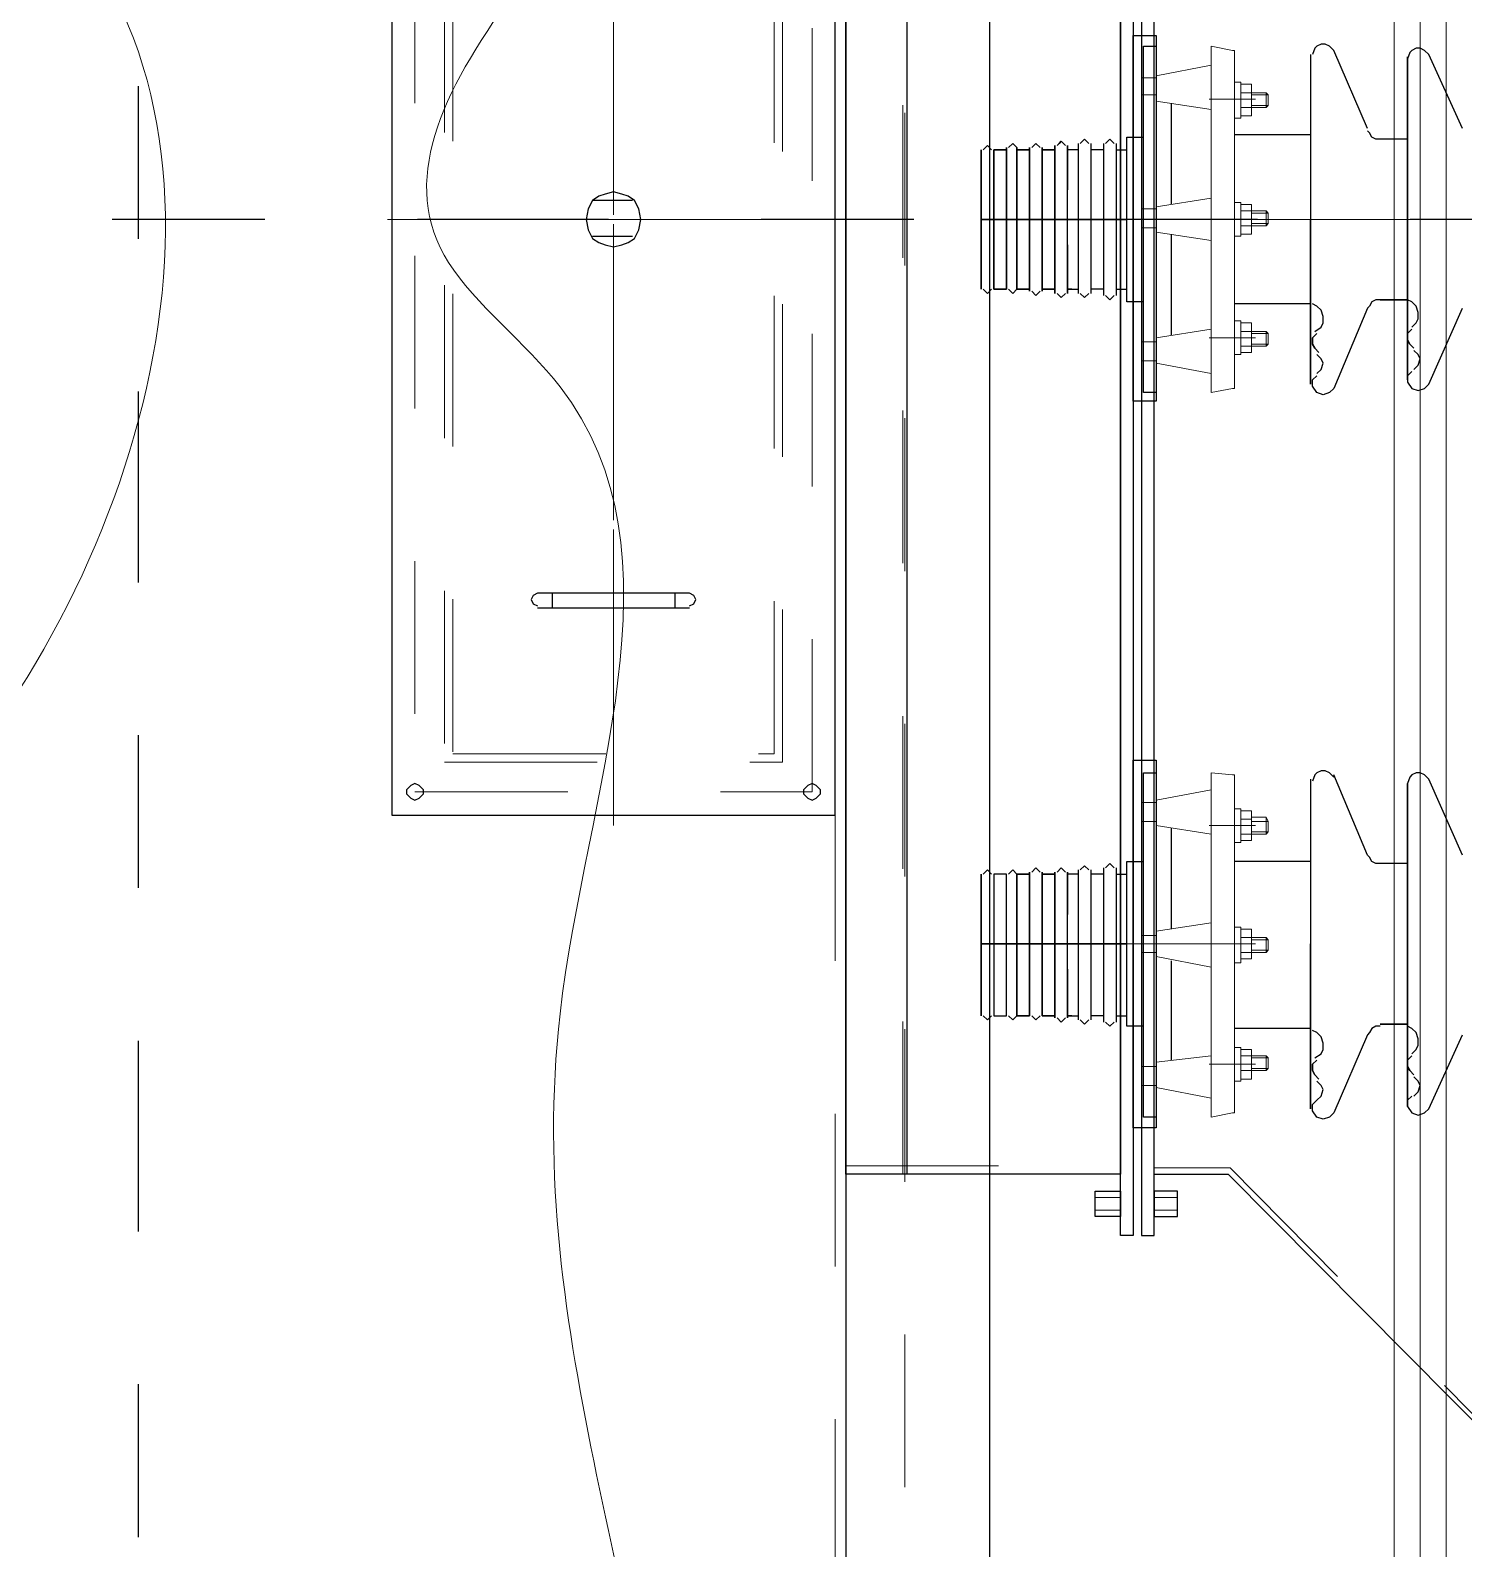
# Model space of a CAD drawing. Header units: metres. Extents: x 531759 to 532310, y 2674774 to 2675087.
# Drawn here: x 532122.209 to 532123.148, y 2674974.903 to 2674975.897 of the extents above; entities that cross this region are included whole.
import ezdxf

# ---------------------------------------------------------------- set-up
doc = ezdxf.new("R2010")
doc.units = ezdxf.units.M
doc.header["$MEASUREMENT"] = 0
for name, pattern in [('CENTER', [2, 1.25, -0.25, 0.25, -0.25]), ('CENTER2', [1.125, 0.75, -0.125, 0.125, -0.125]), ('PDF_IMPORT', [1, 0.8, -0.2])]:
    doc.linetypes.add(name, pattern=pattern)
doc.layers.add('IDT', color=7, linetype='Continuous')

# ---------------------------------------------------------------- blocks, each defined once
blk = doc.blocks.new('IDT')
at = {"layer": 'IDT', "color": 8, "linetype": 'CENTER', "ltscale": 0.1}
for p, q in [((15.82753, 7.42315), (15.82753, 16.54757)), ((12.54466, 11.98536), (27.16418, 11.98536))]:
    blk.add_line(p, q, dxfattribs=at)
at = {"layer": 'IDT', "color": 0, "lineweight": 25}
for p, q in [((15.27012, 9.66028), (15.27012, 14.30905)), ((15.36418, 9.7654), (15.36418, 14.20393)), ((15.11383, 12.61054), (14.93817, 12.78759)), ((15.17054, 12.65066), (15.16224, 12.65066)), ((15.16224, 12.65066), (15.16224, 11.32007)), ((15.17054, 11.32007), (15.17054, 12.65066)), ((15.17607, 12.65066), (15.18437, 12.65066)), ((15.17607, 11.32007), (15.17607, 12.65066)), ((15.18437, 12.65066), (15.18437, 11.32007)), ((15.16224, 12.63821), (15.14702, 12.63821)), ((15.14702, 12.63821), (15.14702, 12.62161)), ((15.16224, 12.62161), (15.16224, 12.63821)), ((15.18437, 12.63821), (15.20097, 12.63821)), ((15.18437, 12.62161), (15.18437, 12.63821)), ((15.20097, 12.63821), (15.20097, 12.62161)), ((15.14702, 12.62161), (15.16224, 12.62161)), ((15.20097, 12.62161), (15.18437, 12.62161)), ((15.16224, 12.61054), (15.11383, 12.61054)), ((15.18437, 12.61054), (15.36418, 12.61054)), ((15.18437, 11.36018), (15.18437, 12.61054)), ((15.32407, 12.61054), (15.32407, 11.36018)), ((15.36418, 12.61054), (15.36418, 11.36018)), ((15.16085, 12.33945), (15.16085, 12.58012)), ((15.16085, 12.58012), (15.17607, 12.58012)), ((15.17607, 12.58012), (15.17607, 12.33945)), ((14.98243, 12.56767), (14.9603, 12.51926)), ((14.98519, 12.57043), (14.98243, 12.56767)), ((14.98934, 12.57182), (14.98519, 12.57043)), ((14.99349, 12.57043), (14.98934, 12.57182)), ((14.99626, 12.56628), (14.99349, 12.57043)), ((15.02254, 12.51926), (15.04467, 12.57043)), ((15.04467, 12.57043), (15.04744, 12.5732)), ((15.04744, 12.5732), (15.05159, 12.57458)), ((15.05159, 12.57458), (15.05574, 12.5732)), ((15.05574, 12.5732), (15.0585, 12.56905)), ((15.0585, 12.56905), (15.0585, 12.5649)), ((15.05988, 12.45978), (15.05988, 12.56767)), ((15.05988, 12.56767), (15.05988, 12.45978)), ((15.16085, 12.34775), (15.16085, 12.5732)), ((15.16085, 12.5732), (15.16915, 12.5732)), ((15.16915, 12.5732), (15.16915, 12.34775)), ((14.99211, 12.55937), (14.98934, 12.5566)), ((14.99349, 12.55937), (14.99626, 12.56213)), ((14.99626, 12.45978), (14.99626, 12.56628)), ((14.99626, 12.56628), (14.99626, 12.45978)), ((14.99626, 12.56213), (14.99626, 12.56628)), ((15.05297, 12.55937), (15.05159, 12.55522)), ((15.05574, 12.56213), (15.05297, 12.55937)), ((15.0585, 12.5649), (15.05574, 12.56213)), ((14.98934, 12.5566), (14.98796, 12.55245)), ((14.98796, 12.55245), (14.98934, 12.54969)), ((14.98934, 12.54969), (14.99211, 12.54692)), ((15.05159, 12.55522), (15.05297, 12.55245)), ((15.05297, 12.55245), (15.05574, 12.54969)), ((15.05435, 12.5483), (15.05712, 12.54554)), ((15.05712, 12.54554), (15.05435, 12.5483)), ((14.99211, 12.54554), (14.99488, 12.54277)), ((14.99488, 12.54277), (14.99211, 12.54554)), ((14.99488, 12.54277), (14.99626, 12.54)), ((14.99626, 12.54), (14.99488, 12.54277)), ((14.99626, 12.54), (14.99626, 12.53585)), ((14.99626, 12.53585), (14.99626, 12.54)), ((15.0585, 12.53862), (15.05574, 12.53585)), ((15.05574, 12.53585), (15.0585, 12.53862)), ((15.05712, 12.54554), (15.0585, 12.54277)), ((15.0585, 12.54277), (15.05712, 12.54554)), ((15.0585, 12.54277), (15.0585, 12.53862)), ((15.0585, 12.53862), (15.0585, 12.54277)), ((14.99073, 12.52894), (14.98934, 12.52617)), ((14.99349, 12.53171), (14.99073, 12.52894)), ((14.99626, 12.53585), (14.99349, 12.53309)), ((14.99349, 12.53309), (14.99626, 12.53585)), ((15.05297, 12.53171), (15.05159, 12.52894)), ((15.05159, 12.52894), (15.05159, 12.52479)), ((15.05712, 12.53447), (15.05297, 12.53171)), ((15.15117, 12.47085), (15.15117, 12.53585)), ((14.98934, 12.52617), (14.98934, 12.52202)), ((14.98934, 12.52202), (14.99073, 12.51787)), ((14.99073, 12.51787), (14.99349, 12.51511)), ((15.01977, 12.51511), (15.02116, 12.51787)), ((15.02116, 12.51787), (15.02254, 12.51926)), ((15.05159, 12.52479), (15.05297, 12.52064)), ((15.05297, 12.52064), (15.05574, 12.51787)), ((15.05574, 12.51787), (15.0585, 12.51649)), ((14.99349, 12.51511), (14.99626, 12.51372)), ((15.01424, 12.51234), (14.99626, 12.51234)), ((14.99626, 12.51234), (15.01424, 12.51234)), ((15.01424, 12.51372), (15.01701, 12.51372)), ((15.01701, 12.51372), (15.01977, 12.51511)), ((15.05988, 12.51511), (15.10968, 12.51511)), ((15.16915, 12.51372), (15.18022, 12.51372)), ((15.18022, 12.51372), (15.18022, 12.40584)), ((15.18713, 12.45978), (15.18713, 12.51096)), ((15.19128, 12.51372), (15.18852, 12.51096)), ((15.19405, 12.51096), (15.19128, 12.51372)), ((15.19543, 12.45978), (15.19543, 12.51096)), ((15.20373, 12.45978), (15.20373, 12.50957)), ((15.20788, 12.51234), (15.20512, 12.50957)), ((15.21065, 12.50957), (15.20788, 12.51234)), ((15.21203, 12.45978), (15.21203, 12.50957)), ((15.21895, 12.47638), (15.21895, 12.50819)), ((15.21895, 12.50819), (15.21895, 12.45978)), ((15.22033, 12.50819), (15.2231, 12.51096)), ((15.2231, 12.51096), (15.22033, 12.50819)), ((15.2231, 12.51096), (15.22586, 12.50819)), ((15.22586, 12.50819), (15.2231, 12.51096)), ((15.22725, 12.45978), (15.22725, 12.50819)), ((15.22725, 12.50819), (15.22725, 12.45978)), ((15.23693, 12.50681), (15.23969, 12.50957)), ((15.23969, 12.50957), (15.23693, 12.50681)), ((15.23969, 12.50957), (15.24246, 12.50681)), ((15.24246, 12.50681), (15.23969, 12.50957)), ((15.25214, 12.50681), (15.25491, 12.50957)), ((15.25491, 12.50957), (15.25214, 12.50681)), ((15.25491, 12.50957), (15.25768, 12.50681)), ((15.25768, 12.50681), (15.25491, 12.50957)), ((15.26874, 12.50681), (15.27151, 12.50957)), ((15.27151, 12.50957), (15.26874, 12.50681)), ((15.27151, 12.50957), (15.27427, 12.50681)), ((15.27427, 12.50681), (15.27151, 12.50957)), ((15.18713, 12.50681), (15.18022, 12.50681)), ((15.19543, 12.50681), (15.20373, 12.50681)), ((15.21895, 12.50681), (15.21203, 12.50681)), ((15.21618, 12.50681), (15.21895, 12.50681)), ((15.23554, 12.50681), (15.22725, 12.50681)), ((15.22725, 12.50681), (15.23554, 12.50681)), ((15.23554, 12.45978), (15.23554, 12.50681)), ((15.23554, 12.50681), (15.23554, 12.45978)), ((15.23554, 12.45978), (15.23554, 12.50681)), ((15.25214, 12.50681), (15.24384, 12.50681)), ((15.24384, 12.50681), (15.24384, 12.45978)), ((15.24384, 12.45978), (15.24384, 12.50681)), ((15.24384, 12.50681), (15.25214, 12.50681)), ((15.25214, 12.45978), (15.25214, 12.50681)), ((15.25214, 12.50681), (15.25214, 12.45978)), ((15.26736, 12.50681), (15.25906, 12.50681)), ((15.25906, 12.50681), (15.25906, 12.45978)), ((15.26736, 12.50681), (15.25906, 12.50681)), ((15.25906, 12.50681), (15.25906, 12.45978)), ((15.26736, 12.45978), (15.26736, 12.50681)), ((15.26736, 12.45978), (15.26736, 12.50681)), ((15.27566, 12.45978), (15.27566, 12.50681)), ((15.27566, 12.50681), (15.27566, 12.41414)), ((15.27566, 12.41414), (15.27566, 12.50681)), ((15.27566, 12.50681), (15.27566, 12.45978)), ((14.99626, 12.45978), (14.99626, 12.35466)), ((14.99626, 12.35466), (14.99626, 12.45978)), ((15.05988, 12.3519), (15.05988, 12.45978)), ((15.27566, 12.45978), (15.18022, 12.45978)), ((15.18022, 12.45978), (15.27566, 12.45978)), ((15.18713, 12.40999), (15.18713, 12.45978)), ((15.19543, 12.40999), (15.19543, 12.45978)), ((15.20373, 12.41137), (15.20373, 12.45978)), ((15.21203, 12.41137), (15.21203, 12.45978)), ((15.21895, 12.45978), (15.21895, 12.41275)), ((15.22725, 12.45978), (15.22725, 12.41275)), ((15.22725, 12.41275), (15.22725, 12.45978)), ((15.23554, 12.41275), (15.23554, 12.45978)), ((15.23554, 12.45978), (15.23554, 12.41275)), ((15.23554, 12.41275), (15.23554, 12.45978)), ((15.24384, 12.45978), (15.24384, 12.41275)), ((15.24384, 12.41275), (15.24384, 12.45978)), ((15.25214, 12.45978), (15.25214, 12.41414)), ((15.25214, 12.41414), (15.25214, 12.45978)), ((15.25906, 12.45978), (15.25906, 12.41414)), ((15.25906, 12.45978), (15.25906, 12.41414)), ((15.26736, 12.41414), (15.26736, 12.45978)), ((15.26736, 12.41414), (15.26736, 12.45978)), ((15.15117, 12.38371), (15.15117, 12.4501)), ((15.21895, 12.41275), (15.21895, 12.44042)), ((15.18713, 12.41414), (15.18022, 12.41414)), ((15.18852, 12.40999), (15.19128, 12.40722)), ((15.19128, 12.40722), (15.19405, 12.40999)), ((15.19543, 12.41414), (15.20373, 12.41414)), ((15.20512, 12.41137), (15.20788, 12.4086)), ((15.20788, 12.4086), (15.21065, 12.41137)), ((15.21203, 12.41414), (15.21895, 12.41414)), ((15.2231, 12.40999), (15.22033, 12.41275)), ((15.22033, 12.41275), (15.2231, 12.40999)), ((15.22586, 12.41275), (15.2231, 12.40999)), ((15.2231, 12.40999), (15.22586, 12.41275)), ((15.23554, 12.41414), (15.22725, 12.41414)), ((15.22725, 12.41414), (15.23554, 12.41414)), ((15.23969, 12.40999), (15.23693, 12.41275)), ((15.23693, 12.41275), (15.23969, 12.40999)), ((15.24246, 12.41275), (15.23969, 12.40999)), ((15.23969, 12.40999), (15.24246, 12.41275)), ((15.25214, 12.41414), (15.24384, 12.41414)), ((15.24384, 12.41414), (15.25214, 12.41414)), ((15.25491, 12.41137), (15.25214, 12.41414)), ((15.25214, 12.41414), (15.25491, 12.41137)), ((15.25768, 12.41414), (15.25491, 12.41137)), ((15.25491, 12.41137), (15.25768, 12.41414)), ((15.25906, 12.41414), (15.26736, 12.41414)), ((15.25906, 12.41414), (15.26736, 12.41414)), ((15.27151, 12.41137), (15.26874, 12.41414)), ((15.26874, 12.41414), (15.27151, 12.41137)), ((15.27427, 12.41414), (15.27151, 12.41137)), ((15.27151, 12.41137), (15.27427, 12.41414)), ((14.9603, 12.40169), (14.98243, 12.3519)), ((14.99626, 12.40722), (15.01424, 12.40722)), ((15.01424, 12.40722), (15.01701, 12.40722)), ((15.01701, 12.40722), (15.01977, 12.40584)), ((15.01977, 12.40584), (15.02116, 12.40307)), ((15.02116, 12.40307), (15.02254, 12.40169)), ((15.02254, 12.40169), (15.04467, 12.34913)), ((15.05988, 12.40584), (15.10968, 12.40584)), ((15.18022, 12.40584), (15.16915, 12.40584)), ((15.66156, 12.37541), (15.37109, 12.37541)), ((15.37109, 12.37541), (15.37109, 11.59531)), ((15.66156, 12.37541), (15.37109, 12.37541)), ((15.37109, 12.37541), (15.37109, 11.59531)), ((15.66156, 11.59531), (15.66156, 12.37541)), ((15.66156, 11.59531), (15.66156, 12.37541)), ((15.38354, 12.36434), (15.38078, 12.36158)), ((15.38354, 12.36434), (15.38078, 12.36158)), ((15.38078, 12.36158), (15.38078, 12.35881)), ((15.38078, 12.36158), (15.38078, 12.35881)), ((15.38078, 12.35881), (15.38354, 12.35605)), ((15.38078, 12.35881), (15.38354, 12.35605)), ((15.38631, 12.36573), (15.38354, 12.36434)), ((15.38631, 12.36573), (15.38354, 12.36434)), ((15.38907, 12.36434), (15.38631, 12.36573)), ((15.38907, 12.36434), (15.38631, 12.36573)), ((15.39184, 12.36158), (15.38907, 12.36434)), ((15.39184, 12.36158), (15.38907, 12.36434)), ((15.38907, 12.35605), (15.39184, 12.35881)), ((15.38907, 12.35605), (15.39184, 12.35881)), ((15.39184, 12.35881), (15.39184, 12.36158)), ((15.39184, 12.35881), (15.39184, 12.36158)), ((15.64357, 12.36434), (15.64081, 12.36158)), ((15.64357, 12.36434), (15.64081, 12.36158)), ((15.64081, 12.36158), (15.64081, 12.35881)), ((15.64081, 12.36158), (15.64081, 12.35881)), ((15.64081, 12.35881), (15.64357, 12.35605)), ((15.64081, 12.35881), (15.64357, 12.35605)), ((15.64634, 12.36573), (15.64357, 12.36434)), ((15.64634, 12.36573), (15.64357, 12.36434)), ((15.64911, 12.36434), (15.64634, 12.36573)), ((15.64911, 12.36434), (15.64634, 12.36573)), ((15.65187, 12.36158), (15.64911, 12.36434)), ((15.65187, 12.36158), (15.64911, 12.36434)), ((15.64911, 12.35605), (15.65187, 12.35881)), ((15.64911, 12.35605), (15.65187, 12.35881)), ((15.65187, 12.35881), (15.65187, 12.36158)), ((15.65187, 12.35881), (15.65187, 12.36158)), ((14.98243, 12.3519), (14.98519, 12.34913)), ((14.98519, 12.34913), (14.98796, 12.34775)), ((14.99073, 12.34775), (14.99349, 12.34913)), ((14.99349, 12.34913), (14.99488, 12.35051)), ((14.99488, 12.35051), (14.99626, 12.35466)), ((15.04467, 12.35051), (15.04744, 12.34775)), ((15.05574, 12.34775), (15.05712, 12.34913)), ((15.05712, 12.34913), (15.0585, 12.35328)), ((15.38354, 12.35605), (15.38631, 12.35466)), ((15.38354, 12.35605), (15.38631, 12.35466)), ((15.38631, 12.35466), (15.38907, 12.35605)), ((15.38631, 12.35466), (15.38907, 12.35605)), ((15.64357, 12.35605), (15.64634, 12.35466)), ((15.64357, 12.35605), (15.64634, 12.35466)), ((15.64634, 12.35466), (15.64911, 12.35605)), ((15.64634, 12.35466), (15.64911, 12.35605)), ((14.98796, 12.34775), (14.99073, 12.34775)), ((15.04744, 12.34775), (15.0502, 12.34636)), ((15.0502, 12.34636), (15.05297, 12.34636)), ((15.05297, 12.34636), (15.05574, 12.34775)), ((15.16915, 12.34775), (15.16085, 12.34775)), ((15.17607, 12.33945), (15.16085, 12.33945)), ((15.46653, 12.23986), (15.47621, 12.23986)), ((15.47621, 12.23986), (15.55644, 12.23986)), ((15.47621, 12.23018), (15.47621, 12.23986)), ((15.55644, 12.23986), (15.56612, 12.23986)), ((15.55644, 12.23018), (15.55644, 12.23986)), ((15.46376, 12.23709), (15.46238, 12.23433)), ((15.46238, 12.23433), (15.46376, 12.23156)), ((15.46653, 12.23848), (15.46376, 12.23709)), ((15.46376, 12.23156), (15.46653, 12.23018)), ((15.46653, 12.23018), (15.47621, 12.23018)), ((15.47621, 12.23018), (15.56612, 12.23018)), ((15.56888, 12.23709), (15.56612, 12.23848)), ((15.56612, 12.23018), (15.56888, 12.23156)), ((15.57027, 12.23433), (15.56888, 12.23709)), ((15.56888, 12.23156), (15.57027, 12.23433)), ((15.04744, 12.09878), (15.05159, 12.10016)), ((15.05159, 12.10016), (15.05574, 12.09878)), ((15.16085, 11.86503), (15.16085, 12.10431)), ((15.16085, 12.10431), (15.17607, 12.10431)), ((15.17607, 12.10431), (15.17607, 11.86503)), ((14.98243, 12.09325), (14.9603, 12.04345)), ((14.98519, 12.09601), (14.98243, 12.09325)), ((14.98934, 12.0974), (14.98519, 12.09601)), ((14.99349, 12.09601), (14.98934, 12.0974)), ((14.99626, 12.09186), (14.99349, 12.09601)), ((14.99626, 12.08771), (14.99626, 12.09186)), ((14.99626, 11.98536), (14.99626, 12.09048)), ((14.99626, 12.09048), (14.99626, 11.98536)), ((15.02254, 12.04345), (15.04467, 12.09601)), ((15.04467, 12.09601), (15.04744, 12.09878)), ((15.05574, 12.09878), (15.0585, 12.09463)), ((15.0585, 12.09048), (15.05574, 12.08771)), ((15.0585, 12.09463), (15.0585, 12.09048)), ((15.05988, 11.98536), (15.05988, 12.09325)), ((15.05988, 12.09325), (15.05988, 11.98536)), ((15.16085, 11.87194), (15.16085, 12.09878)), ((15.16085, 12.09878), (15.16915, 12.09878)), ((15.16915, 12.09878), (15.16915, 11.87194)), ((14.98934, 12.0808), (14.98796, 12.07665)), ((14.99211, 12.08356), (14.98934, 12.0808)), ((14.99349, 12.08495), (14.99626, 12.08771)), ((15.05297, 12.08356), (15.05159, 12.07941)), ((15.05574, 12.08633), (15.05297, 12.08356)), ((14.98796, 12.07665), (14.98934, 12.07388)), ((14.98934, 12.07388), (14.99211, 12.07112)), ((14.99211, 12.06973), (14.99488, 12.06697)), ((14.99488, 12.06697), (14.99211, 12.06973)), ((15.05159, 12.07941), (15.05297, 12.07665)), ((15.05297, 12.07665), (15.05574, 12.07388)), ((15.05435, 12.0725), (15.05712, 12.06973)), ((15.05712, 12.06973), (15.05435, 12.0725)), ((15.05712, 12.06973), (15.0585, 12.06697)), ((15.0585, 12.06697), (15.05712, 12.06973)), ((14.99626, 12.06005), (14.99349, 12.05728)), ((14.99349, 12.05728), (14.99626, 12.06005)), ((14.99488, 12.06697), (14.99626, 12.0642)), ((14.99626, 12.0642), (14.99488, 12.06697)), ((14.99626, 12.0642), (14.99626, 12.06005)), ((14.99626, 12.06005), (14.99626, 12.0642)), ((15.0585, 12.06282), (15.05574, 12.06005)), ((15.05574, 12.06005), (15.0585, 12.06282)), ((15.0585, 12.06697), (15.0585, 12.06282)), ((15.0585, 12.06282), (15.0585, 12.06697)), ((15.15117, 11.99504), (15.15117, 12.06143)), ((14.99073, 12.05314), (14.98934, 12.05037)), ((14.98934, 12.05037), (14.98934, 12.04622)), ((14.99349, 12.0559), (14.99073, 12.05314)), ((15.05297, 12.0559), (15.05159, 12.05314)), ((15.05159, 12.05314), (15.05159, 12.04899)), ((15.05712, 12.05867), (15.05297, 12.0559)), ((14.98934, 12.04622), (14.99073, 12.04207)), ((14.99073, 12.04207), (14.99349, 12.0393)), ((15.01977, 12.0393), (15.02116, 12.04207)), ((15.02116, 12.04207), (15.02254, 12.04345)), ((15.05159, 12.04899), (15.05297, 12.04484)), ((15.05297, 12.04484), (15.05574, 12.04207)), ((15.05574, 12.04207), (15.0585, 12.04069)), ((15.05988, 12.04069), (15.10968, 12.04069)), ((14.99349, 12.0393), (14.99626, 12.03792)), ((14.99626, 12.03792), (15.01424, 12.03792)), ((15.01424, 12.03792), (14.99626, 12.03792)), ((15.01424, 12.03792), (15.01701, 12.03792)), ((15.01701, 12.03792), (15.01977, 12.0393)), ((15.16915, 12.0393), (15.18022, 12.0393)), ((15.18022, 12.0393), (15.18022, 11.93142)), ((15.18713, 12.031), (15.18022, 12.031)), ((15.18713, 11.98536), (15.18713, 12.03515)), ((15.19128, 12.03792), (15.18852, 12.03515)), ((15.19405, 12.03515), (15.19128, 12.03792)), ((15.19543, 11.98536), (15.19543, 12.03515)), ((15.19543, 12.031), (15.20373, 12.031)), ((15.20373, 11.98536), (15.20373, 12.03377)), ((15.20788, 12.03654), (15.20512, 12.03377)), ((15.21065, 12.03377), (15.20788, 12.03654)), ((15.21203, 11.98536), (15.21203, 12.03377)), ((15.21895, 12.031), (15.21203, 12.031)), ((15.21618, 12.031), (15.21895, 12.031)), ((15.21895, 12.00196), (15.21895, 12.03377)), ((15.21895, 12.03377), (15.21895, 11.98536)), ((15.22033, 12.03377), (15.2231, 12.03654)), ((15.2231, 12.03654), (15.22033, 12.03377)), ((15.2231, 12.03654), (15.22586, 12.03377)), ((15.22586, 12.03377), (15.2231, 12.03654)), ((15.22725, 11.98536), (15.22725, 12.03377)), ((15.22725, 12.03377), (15.22725, 11.98536)), ((15.23554, 12.031), (15.22725, 12.031)), ((15.22725, 12.031), (15.23554, 12.031)), ((15.23554, 11.98536), (15.23554, 12.03239)), ((15.23554, 12.03239), (15.23554, 11.98536)), ((15.23554, 11.98536), (15.23554, 12.03239)), ((15.23693, 12.03239), (15.23969, 12.03515)), ((15.23969, 12.03515), (15.23693, 12.03239)), ((15.23969, 12.03515), (15.24246, 12.03239)), ((15.24246, 12.03239), (15.23969, 12.03515)), ((15.24384, 11.98536), (15.24384, 12.03239)), ((15.24384, 12.03239), (15.24384, 11.98536)), ((15.25214, 12.031), (15.24384, 12.031)), ((15.24384, 12.031), (15.25214, 12.031)), ((15.25214, 12.031), (15.25491, 12.03377)), ((15.25491, 12.03377), (15.25214, 12.031)), ((15.25214, 11.98536), (15.25214, 12.031)), ((15.25214, 12.031), (15.25214, 11.98536)), ((15.25491, 12.03377), (15.25768, 12.031)), ((15.25768, 12.031), (15.25491, 12.03377)), ((15.26736, 12.031), (15.25906, 12.031)), ((15.25906, 12.031), (15.25906, 11.98536)), ((15.25906, 11.98536), (15.25906, 12.031)), ((15.25906, 12.031), (15.26736, 12.031)), ((15.26736, 11.98536), (15.26736, 12.031)), ((15.26736, 12.031), (15.26736, 11.98536)), ((15.26874, 12.031), (15.27151, 12.03377)), ((15.27151, 12.03377), (15.26874, 12.031)), ((15.27151, 12.03377), (15.27427, 12.031)), ((15.27427, 12.031), (15.27151, 12.03377)), ((15.27566, 11.98536), (15.27566, 12.031)), ((15.27566, 12.031), (15.27566, 11.93972)), ((15.27566, 11.93972), (15.27566, 12.031)), ((15.27566, 12.031), (15.27566, 11.98536)), ((15.50664, 12.00058), (15.50249, 11.99781)), ((15.51079, 12.00196), (15.50664, 12.00058)), ((15.51632, 12.00334), (15.51079, 12.00196)), ((15.52186, 12.00196), (15.51632, 12.00334)), ((15.52601, 12.00058), (15.52186, 12.00196)), ((15.53016, 11.99781), (15.52601, 12.00058)), ((15.49973, 11.99228), (15.49834, 11.98536)), ((15.50249, 11.99781), (15.49973, 11.99228)), ((15.53016, 11.99643), (15.50388, 11.99643)), ((15.53292, 11.99228), (15.53016, 11.99781)), ((15.53431, 11.98536), (15.53292, 11.99228)), ((14.99626, 11.98536), (14.99626, 11.87886)), ((14.99626, 11.87886), (14.99626, 11.98536)), ((15.05988, 11.87747), (15.05988, 11.98536)), ((15.27566, 11.98536), (15.18022, 11.98536)), ((15.18022, 11.98536), (15.27566, 11.98536)), ((15.18713, 11.93557), (15.18713, 11.98536)), ((15.19543, 11.93557), (15.19543, 11.98536)), ((15.20373, 11.93557), (15.20373, 11.98536)), ((15.21203, 11.93557), (15.21203, 11.98536)), ((15.21895, 11.98536), (15.21895, 11.93695)), ((15.22725, 11.98536), (15.22725, 11.93695)), ((15.22725, 11.93695), (15.22725, 11.98536)), ((15.23554, 11.98536), (15.23554, 11.93833)), ((15.23554, 11.93833), (15.23554, 11.98536)), ((15.23554, 11.93833), (15.23554, 11.98536)), ((15.24384, 11.98536), (15.24384, 11.93833)), ((15.24384, 11.93833), (15.24384, 11.98536)), ((15.25214, 11.93833), (15.25214, 11.98536)), ((15.25214, 11.98536), (15.25214, 11.93833)), ((15.25906, 11.98536), (15.25906, 11.93833)), ((15.25906, 11.93833), (15.25906, 11.98536)), ((15.26736, 11.98536), (15.26736, 11.93972)), ((15.26736, 11.93972), (15.26736, 11.98536)), ((15.49834, 11.98536), (15.49973, 11.97844)), ((15.53292, 11.97844), (15.53431, 11.98536)), ((15.15117, 11.90929), (15.15117, 11.97568)), ((15.49973, 11.97844), (15.50249, 11.97291)), ((15.50249, 11.97291), (15.50664, 11.97015)), ((15.50388, 11.97291), (15.53016, 11.97291)), ((15.52601, 11.97015), (15.53016, 11.97291)), ((15.53016, 11.97291), (15.53292, 11.97844)), ((15.21895, 11.93695), (15.21895, 11.966)), ((15.50664, 11.97015), (15.51079, 11.96876)), ((15.51079, 11.96876), (15.51632, 11.96738)), ((15.51632, 11.96738), (15.52186, 11.96876)), ((15.52186, 11.96876), (15.52601, 11.97015)), ((14.99626, 11.9328), (15.01424, 11.9328)), ((15.01424, 11.9328), (15.01701, 11.9328)), ((15.01701, 11.9328), (15.01977, 11.93142)), ((15.01977, 11.93142), (15.02116, 11.92865)), ((15.18022, 11.93142), (15.16915, 11.93142)), ((15.18713, 11.93972), (15.18022, 11.93972)), ((15.18852, 11.93557), (15.1899, 11.93418)), ((15.1899, 11.93418), (15.19128, 11.9328)), ((15.19128, 11.9328), (15.19405, 11.93557)), ((15.19543, 11.93972), (15.20373, 11.93972)), ((15.20512, 11.93557), (15.2065, 11.93418)), ((15.2065, 11.93418), (15.20788, 11.9328)), ((15.20788, 11.9328), (15.21065, 11.93557)), ((15.21203, 11.93972), (15.21895, 11.93972)), ((15.22171, 11.93557), (15.22033, 11.93695)), ((15.22033, 11.93695), (15.22171, 11.93557)), ((15.2231, 11.93418), (15.22171, 11.93557)), ((15.22171, 11.93557), (15.2231, 11.93418)), ((15.22448, 11.93557), (15.2231, 11.93418)), ((15.2231, 11.93418), (15.22448, 11.93557)), ((15.22586, 11.93695), (15.22448, 11.93557)), ((15.22448, 11.93557), (15.22586, 11.93695)), ((15.23554, 11.93972), (15.22725, 11.93972)), ((15.22725, 11.93972), (15.23554, 11.93972)), ((15.23969, 11.93557), (15.23693, 11.93833)), ((15.23693, 11.93833), (15.23969, 11.93557)), ((15.24246, 11.93833), (15.23969, 11.93557)), ((15.23969, 11.93557), (15.24246, 11.93833)), ((15.25214, 11.93972), (15.24384, 11.93972)), ((15.24384, 11.93972), (15.25214, 11.93972)), ((15.25491, 11.93557), (15.25214, 11.93833)), ((15.25214, 11.93833), (15.25491, 11.93557)), ((15.25768, 11.93833), (15.25491, 11.93557)), ((15.25491, 11.93557), (15.25768, 11.93833)), ((15.26736, 11.93972), (15.25906, 11.93972)), ((15.25906, 11.93972), (15.26736, 11.93972)), ((15.27151, 11.93695), (15.26874, 11.93972)), ((15.26874, 11.93972), (15.27151, 11.93695)), ((15.27427, 11.93972), (15.27151, 11.93695)), ((15.27151, 11.93695), (15.27427, 11.93972)), ((14.9603, 11.92589), (14.98243, 11.87747)), ((15.02116, 11.92865), (15.02254, 11.92727)), ((15.02254, 11.92589), (15.04467, 11.87471)), ((15.05988, 11.93003), (15.10968, 11.93003)), ((14.98243, 11.87747), (14.98519, 11.87471)), ((14.98519, 11.87471), (14.98796, 11.87333)), ((14.98796, 11.87333), (14.99073, 11.87333)), ((14.99073, 11.87333), (14.99349, 11.87471)), ((14.99349, 11.87471), (14.99488, 11.87609)), ((14.99488, 11.87609), (14.99626, 11.88024)), ((15.04467, 11.87471), (15.04744, 11.87194)), ((15.04744, 11.87194), (15.0502, 11.87056)), ((15.05297, 11.87056), (15.05574, 11.87194)), ((15.05574, 11.87194), (15.05712, 11.87333)), ((15.05712, 11.87333), (15.0585, 11.87747)), ((15.16915, 11.87194), (15.16085, 11.87194)), ((15.0502, 11.87056), (15.05297, 11.87056)), ((15.17607, 11.86503), (15.16085, 11.86503))]:
    blk.add_line(p, q, dxfattribs=at)
at = {"layer": 'IDT', "color": 0, "linetype": 'PDF_IMPORT', "lineweight": 13, "ltscale": 0.113333}
blk.add_line((15.32545, 9.71561), (15.32545, 14.25373), dxfattribs=at)
at = {"layer": 'IDT', "color": 0, "lineweight": 0}
for p, q in [((14.97103, 14.23018), (14.97103, 10.36062)), ((14.97103, 14.23018), (14.97103, 10.36062)), ((15.00503, 13.10362), (15.00503, 10.36062)), ((15.00503, 13.10362), (15.00503, 10.36062))]:
    blk.add_line(p, q, dxfattribs=at)
at = {"layer": 'IDT', "color": 0, "linetype": 'CENTER2', "lineweight": 0, "ltscale": 500}
blk.add_line((14.98803, 14.23018), (14.98803, 10.36062), dxfattribs=at)
blk.add_line((14.98803, 14.23018), (14.98803, 10.36062), dxfattribs=at)
at = {"layer": 'IDT', "color": 0, "linetype": 'PDF_IMPORT', "lineweight": 13, "ltscale": 0.0125}
for p, q in [((15.37109, 9.77094), (15.37109, 14.1984)), ((15.32683, 12.61054), (15.32683, 11.36018))]:
    blk.add_line(p, q, dxfattribs=at)
at = {"layer": 'IDT', "color": 0, "linetype": 'PDF_IMPORT', "lineweight": 13, "ltscale": 0.03}
for p, q in [((15.11244, 12.6064), (14.93678, 12.78482)), ((15.16224, 12.6064), (15.11244, 12.6064))]:
    blk.add_line(p, q, dxfattribs=at)
at = {"layer": 'IDT', "color": 0, "lineweight": 13}
for p, q in [((15.16224, 12.63406), (15.14702, 12.63406)), ((15.14702, 12.63406), (15.14702, 12.62576)), ((15.16224, 12.62576), (15.16224, 12.63406)), ((15.18437, 12.63406), (15.20097, 12.63406)), ((15.18437, 12.62576), (15.18437, 12.63406)), ((15.20097, 12.63406), (15.20097, 12.62576)), ((15.14702, 12.62576), (15.16224, 12.62576)), ((15.20097, 12.62576), (15.18437, 12.62576)), ((15.10968, 12.56905), (15.10968, 12.57043)), ((15.10968, 12.57043), (15.11106, 12.57043)), ((15.10968, 12.3519), (15.10968, 12.56905)), ((15.11106, 12.57043), (15.12489, 12.5732)), ((15.12489, 12.5732), (15.12489, 12.57043)), ((15.12489, 12.57043), (15.12489, 12.35051)), ((15.12489, 12.56075), (15.16085, 12.55384)), ((15.10553, 12.5483), (15.09861, 12.5483)), ((15.09861, 12.5483), (15.09861, 12.54277)), ((15.10968, 12.54969), (15.10553, 12.54969)), ((15.10553, 12.54969), (15.10553, 12.52756)), ((15.10553, 12.54277), (15.10553, 12.5483)), ((15.10968, 12.52756), (15.10968, 12.54969)), ((15.16085, 12.55384), (15.16085, 12.53724)), ((15.16085, 12.55245), (15.17054, 12.55245)), ((15.16085, 12.54), (15.16085, 12.55245)), ((15.17054, 12.55245), (15.17054, 12.54)), ((15.08755, 12.54139), (15.08893, 12.54277)), ((15.08755, 12.53447), (15.08755, 12.54139)), ((15.08755, 12.54139), (15.09861, 12.54139)), ((15.08893, 12.53309), (15.08893, 12.54277)), ((15.08893, 12.54277), (15.09861, 12.54277)), ((15.12628, 12.53862), (15.09585, 12.53862)), ((15.09861, 12.53032), (15.09861, 12.54554)), ((15.09861, 12.54277), (15.09861, 12.53309)), ((15.09861, 12.54277), (15.10553, 12.54277)), ((15.10553, 12.53032), (15.10553, 12.54554)), ((15.10553, 12.53309), (15.10553, 12.54277)), ((15.16085, 12.53724), (15.12489, 12.53309)), ((15.17054, 12.54), (15.16085, 12.54)), ((15.08755, 12.53447), (15.08893, 12.53309)), ((15.09861, 12.53447), (15.08755, 12.53447)), ((15.09861, 12.53309), (15.08893, 12.53309)), ((15.09861, 12.53309), (15.10553, 12.53309)), ((15.09861, 12.52894), (15.09861, 12.53309)), ((15.10553, 12.52894), (15.09861, 12.52894)), ((15.10553, 12.53309), (15.10553, 12.52894)), ((15.10553, 12.52756), (15.10968, 12.52756)), ((15.10553, 12.46946), (15.09861, 12.46946)), ((15.09861, 12.46946), (15.09861, 12.46531)), ((15.09861, 12.45287), (15.09861, 12.46808)), ((15.10968, 12.47223), (15.10553, 12.47223)), ((15.10553, 12.47223), (15.10553, 12.44872)), ((15.10553, 12.46531), (15.10553, 12.46946)), ((15.10553, 12.45287), (15.10553, 12.46808)), ((15.10968, 12.44872), (15.10968, 12.47223)), ((15.12489, 12.475), (15.16085, 12.46808)), ((15.16085, 12.46808), (15.16085, 12.45148)), ((15.08755, 12.46393), (15.08893, 12.46531)), ((15.08755, 12.45701), (15.08755, 12.46393)), ((15.08755, 12.46393), (15.09861, 12.46393)), ((15.08893, 12.45563), (15.08893, 12.46531)), ((15.08893, 12.46531), (15.09861, 12.46531)), ((15.12628, 12.45978), (15.09585, 12.45978)), ((15.09861, 12.46531), (15.09861, 12.45563)), ((15.09861, 12.46531), (15.10553, 12.46531)), ((15.10553, 12.45563), (15.10553, 12.46531)), ((15.10553, 12.45978), (15.25906, 12.45978)), ((15.25906, 12.45978), (15.10553, 12.45978)), ((15.26736, 12.45978), (15.11383, 12.45978)), ((15.16085, 12.46531), (15.17054, 12.46531)), ((15.16085, 12.45425), (15.16085, 12.46531)), ((15.17054, 12.46531), (15.17054, 12.45425)), ((15.08755, 12.45701), (15.08893, 12.45563)), ((15.09861, 12.45701), (15.08755, 12.45701)), ((15.09861, 12.45563), (15.08893, 12.45563)), ((15.09861, 12.45563), (15.10553, 12.45563)), ((15.09861, 12.4501), (15.09861, 12.45563)), ((15.10553, 12.4501), (15.09861, 12.4501)), ((15.10553, 12.45563), (15.10553, 12.4501)), ((15.10553, 12.44872), (15.10968, 12.44872)), ((15.16085, 12.45148), (15.12489, 12.44595)), ((15.17054, 12.45425), (15.16085, 12.45425)), ((15.08755, 12.38647), (15.08893, 12.38786)), ((15.08893, 12.37679), (15.08893, 12.38786)), ((15.08893, 12.38786), (15.09861, 12.38786)), ((15.10553, 12.39201), (15.09861, 12.39201)), ((15.09861, 12.39201), (15.09861, 12.38786)), ((15.09861, 12.37541), (15.09861, 12.38924)), ((15.09861, 12.38786), (15.09861, 12.37818)), ((15.09861, 12.38786), (15.10553, 12.38786)), ((15.10968, 12.39339), (15.10553, 12.39339)), ((15.10553, 12.39339), (15.10553, 12.37126)), ((15.10553, 12.38786), (15.10553, 12.39201)), ((15.10553, 12.37541), (15.10553, 12.38924)), ((15.10553, 12.37818), (15.10553, 12.38786)), ((15.10968, 12.37126), (15.10968, 12.39339)), ((15.16085, 12.38232), (15.12489, 12.38786)), ((15.08755, 12.37956), (15.08755, 12.38647)), ((15.08755, 12.38647), (15.09861, 12.38647)), ((15.08755, 12.37956), (15.08893, 12.37679)), ((15.09861, 12.37956), (15.08755, 12.37956)), ((15.12628, 12.38232), (15.09585, 12.38232)), ((15.09861, 12.37818), (15.10553, 12.37818)), ((15.09861, 12.37264), (15.09861, 12.37818)), ((15.10553, 12.37818), (15.10553, 12.37264)), ((15.16085, 12.36573), (15.16085, 12.38232)), ((15.16085, 12.37956), (15.17054, 12.37956)), ((15.16085, 12.36711), (15.16085, 12.37956)), ((15.17054, 12.37956), (15.17054, 12.36711)), ((15.09861, 12.37679), (15.08893, 12.37679)), ((15.10553, 12.37264), (15.09861, 12.37264)), ((15.10553, 12.37126), (15.10968, 12.37126)), ((15.12489, 12.35881), (15.16085, 12.36573)), ((15.17054, 12.36711), (15.16085, 12.36711)), ((15.10968, 12.34913), (15.10968, 12.3519)), ((15.11106, 12.34913), (15.10968, 12.34913)), ((15.12489, 12.34775), (15.11106, 12.34913)), ((15.12489, 12.35051), (15.12489, 12.34775)), ((15.10968, 12.09463), (15.10968, 12.09601)), ((15.10968, 12.09601), (15.11106, 12.09601)), ((15.10968, 11.87609), (15.10968, 12.09463)), ((15.11106, 12.09601), (15.12489, 12.09878)), ((15.12489, 12.09878), (15.12489, 12.09463)), ((15.12489, 12.09463), (15.12489, 11.87471)), ((15.12489, 12.08633), (15.16085, 12.07941)), ((15.10553, 12.0725), (15.09861, 12.0725)), ((15.09861, 12.0725), (15.09861, 12.06835)), ((15.09861, 12.0559), (15.09861, 12.06973)), ((15.10968, 12.07388), (15.10553, 12.07388)), ((15.10553, 12.07388), (15.10553, 12.05175)), ((15.10553, 12.06835), (15.10553, 12.0725)), ((15.10553, 12.0559), (15.10553, 12.06973)), ((15.10968, 12.05175), (15.10968, 12.07388)), ((15.16085, 12.07941), (15.16085, 12.06282)), ((15.16085, 12.07803), (15.17054, 12.07803)), ((15.16085, 12.06558), (15.16085, 12.07803)), ((15.17054, 12.07803), (15.17054, 12.06558)), ((15.08755, 12.06697), (15.08893, 12.06835)), ((15.08755, 12.06005), (15.08755, 12.06697)), ((15.08755, 12.06697), (15.09861, 12.06697)), ((15.08755, 12.06005), (15.08893, 12.05867)), ((15.09861, 12.06005), (15.08755, 12.06005)), ((15.08893, 12.05867), (15.08893, 12.06835)), ((15.08893, 12.06835), (15.09861, 12.06835)), ((15.12628, 12.06282), (15.09585, 12.06282)), ((15.09861, 12.06835), (15.09861, 12.05867)), ((15.09861, 12.06835), (15.10553, 12.06835)), ((15.10553, 12.05867), (15.10553, 12.06835)), ((15.16085, 12.06282), (15.12489, 12.05728)), ((15.17054, 12.06558), (15.16085, 12.06558)), ((15.09861, 12.05867), (15.08893, 12.05867)), ((15.09861, 12.05867), (15.10553, 12.05867)), ((15.09861, 12.05314), (15.09861, 12.05867)), ((15.10553, 12.05314), (15.09861, 12.05314)), ((15.10553, 12.05867), (15.10553, 12.05314)), ((15.10553, 12.05175), (15.10968, 12.05175)), ((15.10553, 11.99504), (15.09861, 11.99504)), ((15.09861, 11.99504), (15.09861, 11.98951)), ((15.09861, 11.97706), (15.09861, 11.99228)), ((15.10968, 11.99643), (15.10553, 11.99643)), ((15.10553, 11.99643), (15.10553, 11.9743)), ((15.10553, 11.98951), (15.10553, 11.99504)), ((15.10553, 11.97706), (15.10553, 11.99228)), ((15.10968, 11.9743), (15.10968, 11.99643)), ((15.12489, 11.99919), (15.16085, 11.99366)), ((15.16085, 11.99366), (15.16085, 11.97706)), ((15.16085, 11.99089), (15.17054, 11.99089)), ((15.16085, 11.97844), (15.16085, 11.99089)), ((15.17054, 11.99089), (15.17054, 11.97844)), ((15.2065, 11.98536), (13.84548, 11.98536)), ((15.08755, 11.98813), (15.08893, 11.98951)), ((15.08755, 11.98121), (15.08755, 11.98813)), ((15.08755, 11.98813), (15.09861, 11.98813)), ((15.08755, 11.98121), (15.08893, 11.97983)), ((15.09861, 11.98121), (15.08755, 11.98121)), ((15.08893, 11.97983), (15.08893, 11.98951)), ((15.08893, 11.98951), (15.09861, 11.98951)), ((15.12628, 11.98536), (15.09585, 11.98536)), ((15.09861, 11.98951), (15.09861, 11.97983)), ((15.09861, 11.98951), (15.10553, 11.98951)), ((15.10553, 11.97983), (15.10553, 11.98951)), ((15.10553, 11.98536), (15.25906, 11.98536)), ((15.25906, 11.98536), (15.10553, 11.98536)), ((15.26736, 11.98536), (15.11383, 11.98536)), ((15.36833, 11.98536), (15.66432, 11.98536)), ((15.66432, 11.98536), (15.36833, 11.98536)), ((15.09861, 11.97983), (15.08893, 11.97983)), ((15.09861, 11.97983), (15.10553, 11.97983)), ((15.09861, 11.97568), (15.09861, 11.97983)), ((15.10553, 11.97568), (15.09861, 11.97568)), ((15.10553, 11.97983), (15.10553, 11.97568)), ((15.10553, 11.9743), (15.10968, 11.9743)), ((15.16085, 11.97706), (15.12489, 11.97153)), ((15.17054, 11.97844), (15.16085, 11.97844)), ((15.08755, 11.91067), (15.08893, 11.91205)), ((15.08755, 11.90375), (15.08755, 11.91067)), ((15.08755, 11.91067), (15.09861, 11.91067)), ((15.08893, 11.90237), (15.08893, 11.91205)), ((15.08893, 11.91205), (15.09861, 11.91205)), ((15.10553, 11.91759), (15.09861, 11.91759)), ((15.09861, 11.91759), (15.09861, 11.91205)), ((15.09861, 11.89961), (15.09861, 11.91482)), ((15.09861, 11.91205), (15.09861, 11.90237)), ((15.09861, 11.91205), (15.10553, 11.91205)), ((15.10968, 11.91897), (15.10553, 11.91897)), ((15.10553, 11.91897), (15.10553, 11.89546)), ((15.10553, 11.91205), (15.10553, 11.91759)), ((15.10553, 11.89961), (15.10553, 11.91482)), ((15.10553, 11.90237), (15.10553, 11.91205)), ((15.10968, 11.89546), (15.10968, 11.91897)), ((15.16085, 11.9079), (15.12489, 11.91344)), ((15.08755, 11.90375), (15.08893, 11.90237)), ((15.09861, 11.90375), (15.08755, 11.90375)), ((15.09861, 11.90237), (15.08893, 11.90237)), ((15.12628, 11.90652), (15.09585, 11.90652)), ((15.09861, 11.90237), (15.10553, 11.90237)), ((15.09861, 11.89684), (15.09861, 11.90237)), ((15.10553, 11.90237), (15.10553, 11.89684)), ((15.16085, 11.89131), (15.16085, 11.9079)), ((15.16085, 11.90375), (15.17054, 11.90375)), ((15.16085, 11.89269), (15.16085, 11.90375)), ((15.17054, 11.90375), (15.17054, 11.89269)), ((15.10553, 11.89684), (15.09861, 11.89684)), ((15.10553, 11.89546), (15.10968, 11.89546)), ((15.12489, 11.88439), (15.16085, 11.89131)), ((15.17054, 11.89269), (15.16085, 11.89269)), ((15.10968, 11.87471), (15.10968, 11.87609)), ((15.11106, 11.87471), (15.10968, 11.87471)), ((15.12489, 11.87194), (15.11106, 11.87471)), ((15.12489, 11.87471), (15.12489, 11.87194))]:
    blk.add_line(p, q, dxfattribs=at)
at = {"layer": 'IDT', "color": 0, "linetype": 'PDF_IMPORT', "lineweight": 13, "ltscale": 0.014167}
for p, q in [((15.36418, 12.60501), (15.18437, 12.60501)), ((15.18437, 12.60501), (15.18437, 12.11123)), ((15.36418, 11.36433), (15.36418, 12.60501))]:
    blk.add_line(p, q, dxfattribs=at)
at = {"layer": 'IDT', "color": 0, "linetype": 'PDF_IMPORT', "lineweight": 13, "ltscale": 0.044167}
for p, q in [((15.51632, 11.5884), (15.51632, 12.38232)), ((15.51632, 12.38232), (15.51632, 11.5884))]:
    blk.add_line(p, q, dxfattribs=at)
at = {"layer": 'IDT', "color": 0, "linetype": 'PDF_IMPORT', "lineweight": 13, "ltscale": 0.038333}
for p, q in [((15.64634, 12.36019), (15.38631, 12.36019)), ((15.38631, 12.36019), (15.38631, 11.60914)), ((15.64634, 12.36019), (15.38631, 12.36019)), ((15.38631, 12.36019), (15.38631, 11.60914)), ((15.64634, 11.60914), (15.64634, 12.36019)), ((15.64634, 11.60914), (15.64634, 12.36019))]:
    blk.add_line(p, q, dxfattribs=at)
at = {"layer": 'IDT', "color": 0, "linetype": 'PDF_IMPORT', "lineweight": 13, "ltscale": 0.023333}
for p, q in [((15.62698, 12.34083), (15.40567, 12.34083)), ((15.40567, 12.34083), (15.40567, 11.62851)), ((15.62698, 11.62851), (15.62698, 12.34083))]:
    blk.add_line(p, q, dxfattribs=at)
at = {"layer": 'IDT', "color": 0, "linetype": 'PDF_IMPORT', "lineweight": 13, "ltscale": 0.02}
for p, q in [((15.62144, 12.3353), (15.4112, 12.3353)), ((15.4112, 12.3353), (15.4112, 11.63404)), ((15.62144, 11.63404), (15.62144, 12.3353))]:
    blk.add_line(p, q, dxfattribs=at)
at = {"layer": 'IDT', "color": 0, "lineweight": 0}
blk.add_spline([(15.96219, 13.99884), (16.22369, 13.77512), (16.09707, 13.511), (16.01119, 13.51762), (15.99557, 12.88512), (16.02794, 12.771), (16.19835, 12.73334), (16.18282, 12.57525), (16.02139, 12.42725), (15.84681, 11.8315), (15.90957, 11.7335), (15.94657, 11.52075), (15.95232, 10.9905), (16.19835, 10.83509), (15.90407, 10.25262), (16.12303, 9.80171), (15.93094, 9.6505), (15.51132, 9.84937), (15.48982, 10.19075), (15.46548, 10.32589), (15.53557, 10.817), (15.63482, 11.00525), (15.58422, 11.18227), (15.42019, 11.37975), (15.43582, 11.63237), (15.62432, 12.01362), (15.55134, 12.09498), (15.55134, 12.50562), (15.47794, 13.1065), (15.59107, 13.5215), (15.81698, 13.69984), (15.93919, 13.8645), (15.91544, 13.95512)], degree=3, dxfattribs=at)
blk.add_spline([(15.96219, 13.99884), (16.22369, 13.77512), (16.09707, 13.511), (16.01119, 13.51762), (15.99557, 12.88512), (16.02794, 12.771), (16.19835, 12.73334), (16.18282, 12.57525), (16.02139, 12.42725), (15.84681, 11.8315), (15.90957, 11.7335), (15.94657, 11.52075), (15.95232, 10.9905), (16.19835, 10.83509), (15.90407, 10.25262), (16.12303, 9.80171), (15.93094, 9.6505), (15.51132, 9.84937), (15.48982, 10.19075), (15.46548, 10.32589), (15.53557, 10.817), (15.63482, 11.00525), (15.58422, 11.18227), (15.42019, 11.37975), (15.43582, 11.63237), (15.62432, 12.01362), (15.55134, 12.09498), (15.55134, 12.50562), (15.47794, 13.1065), (15.59107, 13.5215), (15.81698, 13.69984), (15.93919, 13.8645), (15.91544, 13.95512)], degree=3, dxfattribs=at)

msp = doc.modelspace()

# ---------------------------------------------------------------- block references
at = {"layer": 'IDT', "color": 8, "rotation": 180}
msp.add_blockref('IDT', (532138.10728, 2674987.75885), dxfattribs=at)

doc.saveas('drawing.dxf')
